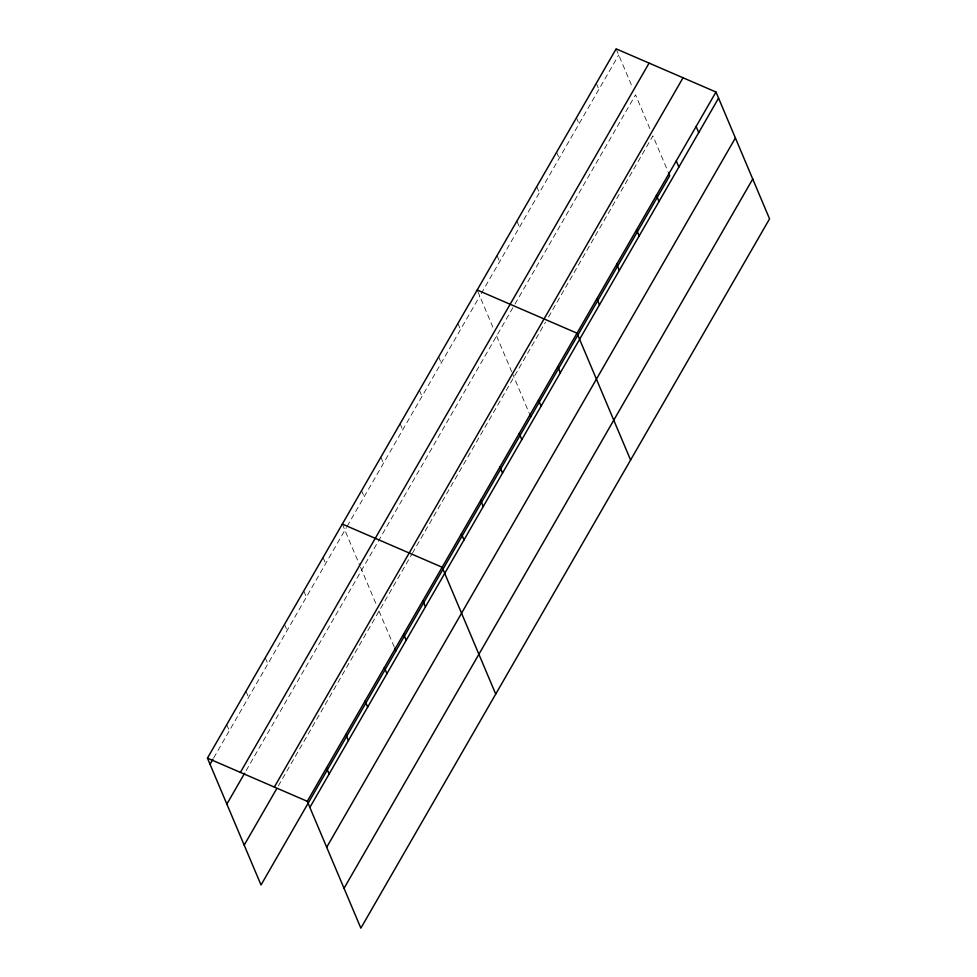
<?xml version="1.0" encoding="UTF-8"?>
<svg xmlns="http://www.w3.org/2000/svg" width="977" height="977" viewBox="0 0 977 977"><rect width="100%" height="100%" fill="white"/><g stroke="black" fill="none" stroke-linecap="round" stroke-linejoin="round"><path stroke-width="0.73" stroke-dasharray="4.88 3.66" d="M213.731 757.834L346.383 527.629M347.128 526.334L479.78 296.129M481.246 293.576L618.734 54.968M246.119 770.658L514.244 305.337M514.989 304.067L635.563 94.806L650.584 130.381M278.286 785.984L411.671 554.484M412.416 553.202L545.557 322.141M548.5 317.036L652.905 135.852L667.987 171.561M616.145 48.85L632.656 87.942M596.3 83.301L598.889 89.42M576.442 117.753L579.031 123.871M556.597 152.204L559.186 158.323M536.739 186.656L539.328 192.774M516.894 221.107L519.483 227.226M497.037 255.559L499.626 261.677M477.704 291.231L493.116 327.722M496.597 335.966L511.63 371.541M512.204 372.909L529.021 412.721M457.92 323.448L460.509 329.567M438.661 356.886L441.238 363.004M419.389 390.324L421.979 396.442M400.118 423.762L402.707 429.88M380.847 457.199L383.436 463.318M361.588 490.637L364.165 496.756M342.316 524.075L359.988 565.915M360.574 567.283L376.182 604.238M379.064 611.077L394.158 646.786M323.045 557.513L325.634 563.631M303.786 590.951L306.363 597.069M284.515 624.388L287.104 630.507M265.243 657.826L267.832 663.945M245.984 691.264L248.561 697.383M226.713 724.702L229.302 730.82"/><path stroke-width="1.47" d="M207.442 758.14L616.145 48.85L715.982 92.021L769.558 218.86L360.855 928.15L307.279 801.311L207.442 758.14L261.018 884.979L669.721 175.689L668.561 172.941M210.031 764.258L212.998 759.117M240.391 772.392L649.094 63.102M226.859 804.095L244.641 773.234M274.329 787.071L683.033 77.781M244.189 845.142L276.796 788.549M307.279 801.311L715.982 92.021M309.856 807.442L718.571 98.152M326.684 847.279L735.388 137.977M344.026 888.313L752.73 179.023M477.191 290.01L577.016 333.181L630.592 460.02M342.316 524.075L442.141 567.246L495.718 694.085M696.125 126.473L698.714 132.603M676.279 160.924L678.868 167.055M656.422 195.376L659.011 201.506M636.577 229.827L639.166 235.945M616.719 264.279L619.308 270.397M596.874 298.73L599.463 304.848M557.757 366.619L560.334 372.738M538.486 400.057L541.075 406.176M529.607 414.101L530.767 416.837M519.214 433.495L521.803 439.626M499.943 466.933L502.532 473.063M480.684 500.371L483.273 506.501M461.413 533.808L464.002 539.939M422.882 600.684L425.459 606.815M403.611 634.122L406.2 640.253M394.732 648.166L395.893 650.914M384.34 667.56L386.929 673.69M365.08 700.997L367.657 707.128M345.809 734.435L348.398 740.566M326.538 767.873L329.127 774.004"/></g></svg>
